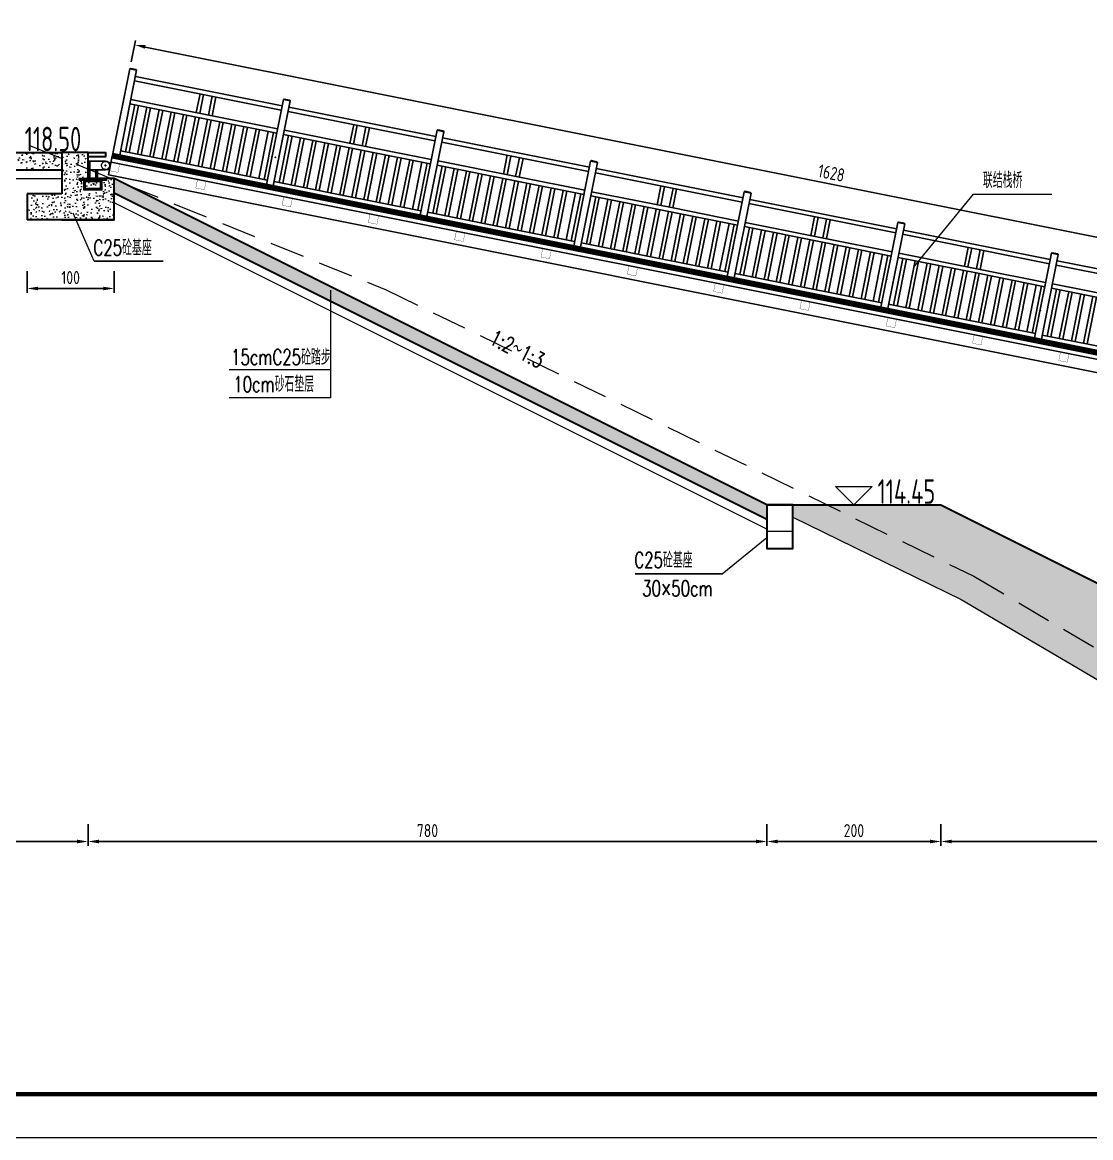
# Model space of a CAD drawing. Header units: inches. Extents: x 23 to 70, y 0 to 119.
# Drawn here: x 36.69 to 48.96, y 71.54 to 84.35 of the extents above; entities that cross this region are included whole.
import ezdxf

# ---------------------------------------------------------------- set-up
doc = ezdxf.new("R2010")
doc.units = ezdxf.units.IN
doc.header["$MEASUREMENT"] = 0
doc.linetypes.add('X5', pattern=[3, 2, -1])
for name, color, linetype, lineweight in [('000细实线', 4, 'Continuous', 18), ('000虚线', 2, 'X5', 18), ('000轮廓', 6, 'Continuous', 30), ('00标注文字', 2, 'Continuous', 15), ('JZYS-01-文本层', 7, 'Continuous', 18), ('JZYS-4-细实线层2', 3, 'Continuous', 18), ('PUBTEXT', 161, 'Continuous', 0), ('填充', 8, 'Continuous', 15)]:
    doc.layers.add(name, color=color, linetype=linetype, lineweight=lineweight)
for name, color, linetype in [('图框', 7, 'Continuous'), ('栏杆', 2, 'Continuous'), ('码头', 2, 'Continuous'), ('粗线', 6, 'Continuous'), ('辅助', 7, 'Continuous'), ('钢筋标注', 7, 'Continuous')]:
    doc.layers.add(name, color=color, linetype=linetype)
doc.styles.get("Standard").update_dxf_attribs({"font": 'txt', "bigfont": 'gbcbig.shx'})
doc.styles.add('TSSD_Dimension', font='tssdeng.shx', dxfattribs={"width": 0.8, "bigfont": 'hztxt.shx'})
doc.dimstyles.new('TSSD_200_1_3.5', dxfattribs={"dimscale": 0.25, "dimtxt": 2.85, "dimasz": 2.5, "dimexe": 1, "dimexo": 2.5, "dimgap": 1, "dimtad": 1, "dimdec": 0, "dimlfac": 100, "dimzin": 0, "dimdsep": 46, "dimtxsty": 'TSSD_Dimension', "dimcen": 0, "dimdle": 1, "dimclrd": 3, "dimclre": 3, "dimclrt": 7, "dimadec": 1, "dimazin": 0, "dimtfac": 1, "dimtdec": 0, "dimtix": 1, "dimtmove": 2, "dimatfit": 3, "dimfxl": 5, "dimfxlon": 1, "dimtolj": 1, "dimtzin": 0, "dimarcsym": 0})
pattern_1 = [(50, (-636889.17598, -3367983.01987), (0.182184668996, -0.015939085539), [0.01905, -0.20955]), (355, (-636889.17598, -3367983.01987), (-0.035242825976, 0.191056642882), [0.01524, -0.16764]), (100.451, (-636889.1608, -3367983.0212), (0.146942501666, 0.17511668782), [0.01619, -0.17809]), (46.1842, (-636889.17598, -3367982.96907), (0.271079040892, -0.042042327933), [0.028575, -0.314325]), (96.6356, (-636889.1534, -3367982.97258), (0.237404234466, 0.24742555589), [0.024285, -0.267135]), (351.184, (-636889.17598, -3367982.96907), (0.237404605814, 0.24742511786), [0.02286, -0.25146]), (21, (-636889.15058, -3367982.98177), (0.1516148798354, -0.102265518517), [0.01905, -0.20955]), (326, (-636889.15058, -3367982.98177), (0.061802028348, 0.184187966122), [0.01524, -0.16764]), (71.4514, (-636889.13794, -3367982.9903), (0.21341649077, 0.081922857716), [0.01619, -0.17809]), (37.5, (-636889.17598, -3367983.019874), (0.0030886032506, 0.0845550388732), [0, -0.165608, 0, -0.17018, 0, -0.168275]), (7.5, (-636889.17598, -3367983.01987), (0.0668196625103, 0.100180574818), [0, -0.097028, 0, -0.161798, 0, -0.064135]), (327.5, (-636889.23262, -3367983.019874), (0.1355905951669, -0.0057287439927), [0, -0.0635, 0, -0.19812, 0, -0.26289]), (317.5, (-636889.25802, -3367983.01987), (0.148129181386, 0.0254264910333), [0, -0.08255, 0, -0.131572, 0, -0.18669])]

# ---------------------------------------------------------------- blocks, each defined once
blk = doc.blocks.new('*D60')
at = {"layer": 'Defpoints', "color": 0, "transparency": 16777216}
for p in [(35.442, 82.857), (37.442, 82.857), (37.442, 74.94)]:
    blk.add_point(p, dxfattribs=at)
at = {"layer": '辅助', "color": 3, "linetype": 'ByBlock', "lineweight": -2, "transparency": 16777216}
for p, q in [((35.442, 75.14), (35.442, 74.89)), ((37.442, 75.14), (37.442, 74.89))]:
    blk.add_line(p, q, dxfattribs=at)
at = {"layer": '辅助', "color": 3, "lineweight": -2, "transparency": 16777216}
blk.add_line((35.567, 74.94), (37.317, 74.94), dxfattribs=at)
at = {"layer": '辅助', "color": 3, "transparency": 16777216}
for points in [[(35.567, 74.961), (35.567, 74.919), (35.442, 74.94)], [(37.317, 74.961), (37.317, 74.919), (37.442, 74.94)]]:
    blk.add_solid(points, dxfattribs=at)
at = {"layer": '辅助', "color": 7, "transparency": 16777216, "insert": (36.442, 75.065), "char_height": 0.15, "attachment_point": 5, "style": 'TSSD_Dimension'}
blk.add_mtext('\\A1;200', dxfattribs=at)
blk = doc.blocks.new('*D61')
at = {"layer": 'Defpoints', "color": 0, "transparency": 16777216}
for p in [(37.442, 82.857), (45.242, 78.807), (45.242, 74.94)]:
    blk.add_point(p, dxfattribs=at)
at = {"layer": '辅助', "color": 3, "linetype": 'ByBlock', "lineweight": -2, "transparency": 16777216}
for p, q in [((37.442, 75.14), (37.442, 74.89)), ((45.242, 75.14), (45.242, 74.89))]:
    blk.add_line(p, q, dxfattribs=at)
at = {"layer": '辅助', "color": 3, "lineweight": -2, "transparency": 16777216}
blk.add_line((37.567, 74.94), (45.117, 74.94), dxfattribs=at)
at = {"layer": '辅助', "color": 3, "transparency": 16777216}
for points in [[(37.567, 74.961), (37.567, 74.919), (37.442, 74.94)], [(45.117, 74.961), (45.117, 74.919), (45.242, 74.94)]]:
    blk.add_solid(points, dxfattribs=at)
at = {"layer": '辅助', "color": 7, "transparency": 16777216, "insert": (41.342, 75.065), "char_height": 0.15, "attachment_point": 5, "style": 'TSSD_Dimension'}
blk.add_mtext('\\A1;780', dxfattribs=at)
blk = doc.blocks.new('*D62')
at = {"layer": 'Defpoints', "color": 0, "transparency": 16777216}
for p in [(45.242, 78.807), (47.242, 78.807), (47.242, 74.94)]:
    blk.add_point(p, dxfattribs=at)
at = {"layer": '辅助', "color": 3, "linetype": 'ByBlock', "lineweight": -2, "transparency": 16777216}
for p, q in [((45.242, 75.14), (45.242, 74.89)), ((47.242, 75.14), (47.242, 74.89))]:
    blk.add_line(p, q, dxfattribs=at)
at = {"layer": '辅助', "color": 3, "lineweight": -2, "transparency": 16777216}
blk.add_line((45.367, 74.94), (47.117, 74.94), dxfattribs=at)
at = {"layer": '辅助', "color": 3, "transparency": 16777216}
for points in [[(45.367, 74.961), (45.367, 74.919), (45.242, 74.94)], [(47.117, 74.961), (47.117, 74.919), (47.242, 74.94)]]:
    blk.add_solid(points, dxfattribs=at)
at = {"layer": '辅助', "color": 7, "transparency": 16777216, "insert": (46.242, 75.065), "char_height": 0.15, "attachment_point": 5, "style": 'TSSD_Dimension'}
blk.add_mtext('\\A1;200', dxfattribs=at)
blk = doc.blocks.new('*D63')
at = {"layer": 'Defpoints', "color": 0, "transparency": 16777216}
for p in [(47.242, 78.807), (52.98, 75.938), (52.98, 74.94)]:
    blk.add_point(p, dxfattribs=at)
at = {"layer": '辅助', "color": 3, "linetype": 'ByBlock', "lineweight": -2, "transparency": 16777216}
for p, q in [((47.242, 75.14), (47.242, 74.89)), ((52.98, 75.14), (52.98, 74.89))]:
    blk.add_line(p, q, dxfattribs=at)
at = {"layer": '辅助', "color": 3, "lineweight": -2, "transparency": 16777216}
blk.add_line((47.367, 74.94), (52.855, 74.94), dxfattribs=at)
at = {"layer": '辅助', "color": 3, "transparency": 16777216}
for points in [[(47.367, 74.961), (47.367, 74.919), (47.242, 74.94)], [(52.855, 74.961), (52.855, 74.919), (52.98, 74.94)]]:
    blk.add_solid(points, dxfattribs=at)
at = {"layer": '辅助', "color": 7, "transparency": 16777216, "insert": (50.111, 75.065), "char_height": 0.15, "attachment_point": 5, "style": 'TSSD_Dimension'}
blk.add_mtext('\\A1;根据现状地形调整', dxfattribs=at)
blk = doc.blocks.new('gj')
h = blk.add_hatch(color=251)
h.dxf.hatch_style = 1
h.paths.add_polyline_path([(7435179, 3829134), (7434969, 3829134), (7434969, 3829024), (7435179, 3829024)])
h.paths.add_polyline_path([(7434985, 3829118), (7435163, 3829118), (7435163, 3829040), (7434985, 3829040)], flags=16)
at = {"layer": '码头', "color": 7}
for p, q in [((7434929, 3829134), (7434969, 3829134)), ((7434969, 3829134), (7434969, 3829024)), ((7435179, 3829024), (7435179, 3829134))]:
    blk.add_line(p, q, dxfattribs=at)
for points in [[(7435129, 3829154), (7435129, 3829354), (7435109, 3829354), (7435109, 3829154), (7434919, 3829154), (7434919, 3829134), (7434969, 3829134), (7434969, 3829024), (7435179, 3829024), (7435179, 3829134), (7435229, 3829134), (7435229, 3829154), (7435129, 3829154), (7435129, 3829344)], [(7434919, 3829154), (7435229, 3829154), (7435229, 3829134), (7434919, 3829134)], [(7434969, 3829134), (7435179, 3829134), (7435179, 3829024), (7434969, 3829024)], [(7434985, 3829118), (7435163, 3829118), (7435163, 3829040), (7434985, 3829040)]]:
    blk.add_lwpolyline(points, close=True, dxfattribs=at)
blk = doc.blocks.new('1234')
at = {"layer": '栏杆'}
h = blk.add_hatch(dxfattribs=at)
h.set_pattern_fill('ANSI31', color=251, scale=5)
h.set_pattern_definition([(45, (0, 13.417), (-11.22532015, 11.22532015), [])])
h.paths.add_polyline_path([(7417846, 3829169), (7434126, 3829169), (7434126, 3829219), (7417846, 3829219)])
at = {"layer": 'PUBTEXT', "color": 7, "linetype": 'ByBlock', "lineweight": 0, "ltscale": 0.15}
for p, q in [((7428726, 3829169), (7429811, 3829169)), ((7429836, 3829129), (7429837, 3829129))]:
    blk.add_line(p, q, dxfattribs=at)
at = {"layer": 'PUBTEXT', "color": 7, "linetype": 'ByBlock', "lineweight": 0, "ltscale": 0.15, "const_width": 3.12}
for points in [[(7422902, 3829019), (7422902, 3829119), (7423002, 3829119), (7423002, 3829019)], [(7423913, 3829019), (7423913, 3829119), (7424013, 3829119), (7424013, 3829019)], [(7424924, 3829019), (7424924, 3829119), (7425024, 3829119), (7425024, 3829019)], [(7425936, 3829019), (7425936, 3829119), (7426036, 3829119), (7426036, 3829019)], [(7426947, 3829019), (7426947, 3829119), (7427047, 3829119), (7427047, 3829019)], [(7427958, 3829019), (7427958, 3829119), (7428058, 3829119), (7428058, 3829019)], [(7428969, 3829019), (7428969, 3829119), (7429069, 3829119), (7429069, 3829019)], [(7429981, 3829019), (7429981, 3829119), (7430081, 3829119), (7430081, 3829019)], [(7430992, 3829019), (7430992, 3829119), (7431092, 3829119), (7431092, 3829019)], [(7432003, 3829019), (7432003, 3829119), (7432103, 3829119), (7432103, 3829019)], [(7433014, 3829019), (7433014, 3829119), (7433114, 3829119), (7433114, 3829019)], [(7434026, 3829019), (7434026, 3829119), (7434126, 3829119), (7434126, 3829019)]]:
    blk.add_lwpolyline(points, close=True, dxfattribs=at)
at = {"layer": '栏杆', "color": 2}
for p, q in [((7423246, 3830212), (7423253, 3830219)), ((7423246, 3830212), (7423246, 3829219)), ((7423326, 3830212), (7423246, 3830212)), ((7423253, 3830219), (7423318, 3830219)), ((7423326, 3830212), (7423318, 3830219)), ((7423326, 3830212), (7423326, 3829219)), ((7425046, 3830212), (7425053, 3830219)), ((7425046, 3830212), (7425046, 3829219)), ((7425126, 3830212), (7425046, 3830212)), ((7425053, 3830219), (7425118, 3830219)), ((7425126, 3830212), (7425118, 3830219)), ((7425126, 3830212), (7425126, 3829219)), ((7426846, 3830212), (7426853, 3830219)), ((7426846, 3830212), (7426846, 3829219)), ((7426926, 3830212), (7426846, 3830212)), ((7426853, 3830219), (7426918, 3830219)), ((7426926, 3830212), (7426918, 3830219)), ((7426926, 3830212), (7426926, 3829219)), ((7428646, 3830212), (7428653, 3830219)), ((7428646, 3830212), (7428646, 3829219)), ((7428726, 3830212), (7428646, 3830212)), ((7428653, 3830219), (7428718, 3830219)), ((7428726, 3830212), (7428718, 3830219)), ((7428726, 3830212), (7428726, 3829219)), ((7430446, 3830212), (7430453, 3830219)), ((7430446, 3830212), (7430446, 3829219)), ((7430526, 3830212), (7430446, 3830212)), ((7430453, 3830219), (7430518, 3830219)), ((7430526, 3830212), (7430518, 3830219)), ((7430526, 3830212), (7430526, 3829219)), ((7432246, 3830212), (7432253, 3830219)), ((7432246, 3830212), (7432246, 3829219)), ((7432326, 3830212), (7432246, 3830212)), ((7432253, 3830219), (7432318, 3830219)), ((7432326, 3830212), (7432318, 3830219)), ((7432326, 3830212), (7432326, 3829219)), ((7434046, 3830212), (7434053, 3830219)), ((7434046, 3830212), (7434046, 3829219)), ((7434126, 3830212), (7434046, 3830212)), ((7434053, 3830219), (7434118, 3830219)), ((7434126, 3830212), (7434118, 3830219)), ((7434126, 3830212), (7434126, 3829219)), ((7423246, 3830139), (7421526, 3830139)), ((7423246, 3830089), (7421526, 3830089)), ((7425046, 3830139), (7423326, 3830139)), ((7425046, 3830089), (7423326, 3830089)), ((7424094, 3830089), (7424094, 3829869)), ((7424136, 3830089), (7424136, 3829869)), ((7424236, 3830089), (7424236, 3829869)), ((7424278, 3830089), (7424278, 3829869)), ((7426846, 3830139), (7425126, 3830139)), ((7426846, 3830089), (7425126, 3830089)), ((7425894, 3830089), (7425894, 3829869)), ((7425936, 3830089), (7425936, 3829869)), ((7426036, 3830089), (7426036, 3829869)), ((7426078, 3830089), (7426078, 3829869)), ((7428646, 3830139), (7426926, 3830139)), ((7428646, 3830089), (7426926, 3830089)), ((7427694, 3830089), (7427694, 3829869)), ((7427736, 3830089), (7427736, 3829869)), ((7427836, 3830089), (7427836, 3829869)), ((7427878, 3830089), (7427878, 3829869)), ((7430446, 3830139), (7428726, 3830139)), ((7430446, 3830089), (7428726, 3830089)), ((7429494, 3830089), (7429494, 3829869)), ((7429536, 3830089), (7429536, 3829869)), ((7429636, 3830089), (7429636, 3829869)), ((7429678, 3830089), (7429678, 3829869)), ((7432246, 3830139), (7430526, 3830139)), ((7432246, 3830089), (7430526, 3830089)), ((7431294, 3830089), (7431294, 3829869)), ((7431336, 3830089), (7431336, 3829869)), ((7431436, 3830089), (7431436, 3829869)), ((7431478, 3830089), (7431478, 3829869)), ((7434046, 3830139), (7432326, 3830139)), ((7434046, 3830089), (7432326, 3830089)), ((7433094, 3830089), (7433094, 3829869)), ((7433136, 3830089), (7433136, 3829869)), ((7433236, 3830089), (7433236, 3829869)), ((7433278, 3830089), (7433278, 3829869)), ((7422311, 3829869), (7423246, 3829869)), ((7422311, 3829819), (7423246, 3829819)), ((7422720, 3829819), (7422720, 3829269)), ((7422762, 3829819), (7422762, 3829269)), ((7422862, 3829819), (7422862, 3829269)), ((7422904, 3829819), (7422904, 3829269)), ((7423004, 3829819), (7423004, 3829269)), ((7423046, 3829819), (7423046, 3829269)), ((7423146, 3829819), (7423146, 3829269)), ((7423188, 3829819), (7423188, 3829269)), ((7423326, 3829869), (7424111, 3829869)), ((7423326, 3829819), (7424111, 3829819)), ((7423364, 3829819), (7423364, 3829269)), ((7423426, 3829819), (7423426, 3829269)), ((7423526, 3829819), (7423526, 3829269)), ((7423568, 3829819), (7423568, 3829269)), ((7423668, 3829819), (7423668, 3829269)), ((7423710, 3829819), (7423710, 3829269)), ((7423810, 3829819), (7423810, 3829269)), ((7423852, 3829819), (7423852, 3829269)), ((7423952, 3829819), (7423952, 3829269)), ((7423994, 3829819), (7423994, 3829269)), ((7424094, 3829819), (7424094, 3829269)), ((7424111, 3829869), (7425046, 3829869)), ((7424111, 3829819), (7425046, 3829819)), ((7424136, 3829819), (7424136, 3829269)), ((7424236, 3829819), (7424236, 3829269)), ((7424278, 3829819), (7424278, 3829269)), ((7424378, 3829819), (7424378, 3829269)), ((7424420, 3829819), (7424420, 3829269)), ((7424520, 3829819), (7424520, 3829269)), ((7424562, 3829819), (7424562, 3829269)), ((7424662, 3829819), (7424662, 3829269)), ((7424704, 3829819), (7424704, 3829269)), ((7424804, 3829819), (7424804, 3829269)), ((7424846, 3829819), (7424846, 3829269)), ((7424946, 3829819), (7424946, 3829269)), ((7424988, 3829819), (7424988, 3829269)), ((7425126, 3829869), (7425911, 3829869)), ((7425126, 3829819), (7425911, 3829819)), ((7425164, 3829819), (7425164, 3829269)), ((7425226, 3829819), (7425226, 3829269)), ((7425326, 3829819), (7425326, 3829269)), ((7425368, 3829819), (7425368, 3829269)), ((7425468, 3829819), (7425468, 3829269)), ((7425510, 3829819), (7425510, 3829269)), ((7425610, 3829819), (7425610, 3829269)), ((7425652, 3829819), (7425652, 3829269)), ((7425752, 3829819), (7425752, 3829269)), ((7425794, 3829819), (7425794, 3829269)), ((7425894, 3829819), (7425894, 3829269)), ((7425911, 3829869), (7426846, 3829869)), ((7425911, 3829819), (7426846, 3829819)), ((7425936, 3829819), (7425936, 3829269)), ((7426036, 3829819), (7426036, 3829269)), ((7426078, 3829819), (7426078, 3829269)), ((7426178, 3829819), (7426178, 3829269)), ((7426220, 3829819), (7426220, 3829269)), ((7426320, 3829819), (7426320, 3829269)), ((7426362, 3829819), (7426362, 3829269)), ((7426462, 3829819), (7426462, 3829269)), ((7426504, 3829819), (7426504, 3829269)), ((7426604, 3829819), (7426604, 3829269)), ((7426646, 3829819), (7426646, 3829269)), ((7426746, 3829819), (7426746, 3829269)), ((7426788, 3829819), (7426788, 3829269)), ((7426926, 3829869), (7427711, 3829869)), ((7426926, 3829819), (7427711, 3829819)), ((7426964, 3829819), (7426964, 3829269)), ((7427026, 3829819), (7427026, 3829269)), ((7427126, 3829819), (7427126, 3829269)), ((7427168, 3829819), (7427168, 3829269)), ((7427268, 3829819), (7427268, 3829269)), ((7427310, 3829819), (7427310, 3829269)), ((7427410, 3829819), (7427410, 3829269)), ((7427452, 3829819), (7427452, 3829269)), ((7427552, 3829819), (7427552, 3829269)), ((7427594, 3829819), (7427594, 3829269)), ((7427694, 3829819), (7427694, 3829269)), ((7427711, 3829869), (7428646, 3829869)), ((7427711, 3829819), (7428646, 3829819)), ((7427736, 3829819), (7427736, 3829269)), ((7427836, 3829819), (7427836, 3829269)), ((7427878, 3829819), (7427878, 3829269)), ((7427978, 3829819), (7427978, 3829269)), ((7428020, 3829819), (7428020, 3829269)), ((7428120, 3829819), (7428120, 3829269)), ((7428162, 3829819), (7428162, 3829269)), ((7428262, 3829819), (7428262, 3829269)), ((7428304, 3829819), (7428304, 3829269)), ((7428404, 3829819), (7428404, 3829269)), ((7428446, 3829819), (7428446, 3829269)), ((7428546, 3829819), (7428546, 3829269)), ((7428588, 3829819), (7428588, 3829269)), ((7428726, 3829869), (7429511, 3829869)), ((7428726, 3829819), (7429511, 3829819)), ((7428764, 3829819), (7428764, 3829269)), ((7428826, 3829819), (7428826, 3829269)), ((7428926, 3829819), (7428926, 3829269)), ((7428968, 3829819), (7428968, 3829269)), ((7429068, 3829819), (7429068, 3829269)), ((7429110, 3829819), (7429110, 3829269)), ((7429210, 3829819), (7429210, 3829269)), ((7429252, 3829819), (7429252, 3829269)), ((7429352, 3829819), (7429352, 3829269)), ((7429394, 3829819), (7429394, 3829269)), ((7429494, 3829819), (7429494, 3829269)), ((7429511, 3829869), (7430446, 3829869)), ((7429511, 3829819), (7430446, 3829819)), ((7429536, 3829819), (7429536, 3829269)), ((7429636, 3829819), (7429636, 3829269)), ((7429678, 3829819), (7429678, 3829269)), ((7429778, 3829819), (7429778, 3829269)), ((7429820, 3829819), (7429820, 3829269)), ((7429920, 3829819), (7429920, 3829269)), ((7429962, 3829819), (7429962, 3829269)), ((7430062, 3829819), (7430062, 3829269)), ((7430104, 3829819), (7430104, 3829269)), ((7430204, 3829819), (7430204, 3829269)), ((7430246, 3829819), (7430246, 3829269)), ((7430346, 3829819), (7430346, 3829269)), ((7430388, 3829819), (7430388, 3829269)), ((7430526, 3829869), (7431311, 3829869)), ((7430526, 3829819), (7431311, 3829819)), ((7430564, 3829819), (7430564, 3829269)), ((7430626, 3829819), (7430626, 3829269)), ((7430726, 3829819), (7430726, 3829269)), ((7430768, 3829819), (7430768, 3829269)), ((7430868, 3829819), (7430868, 3829269)), ((7430910, 3829819), (7430910, 3829269)), ((7431010, 3829819), (7431010, 3829269)), ((7431052, 3829819), (7431052, 3829269)), ((7431152, 3829819), (7431152, 3829269)), ((7431194, 3829819), (7431194, 3829269)), ((7431294, 3829819), (7431294, 3829269)), ((7431311, 3829869), (7432246, 3829869)), ((7431311, 3829819), (7432246, 3829819)), ((7431336, 3829819), (7431336, 3829269)), ((7431436, 3829819), (7431436, 3829269)), ((7431478, 3829819), (7431478, 3829269)), ((7431578, 3829819), (7431578, 3829269)), ((7431620, 3829819), (7431620, 3829269)), ((7431720, 3829819), (7431720, 3829269)), ((7431762, 3829819), (7431762, 3829269)), ((7431862, 3829819), (7431862, 3829269)), ((7431904, 3829819), (7431904, 3829269)), ((7432004, 3829819), (7432004, 3829269)), ((7432046, 3829819), (7432046, 3829269)), ((7432146, 3829819), (7432146, 3829269)), ((7432188, 3829819), (7432188, 3829269)), ((7432326, 3829869), (7433111, 3829869)), ((7432326, 3829819), (7433111, 3829819)), ((7432364, 3829819), (7432364, 3829269)), ((7432426, 3829819), (7432426, 3829269)), ((7432526, 3829819), (7432526, 3829269)), ((7432568, 3829819), (7432568, 3829269)), ((7432668, 3829819), (7432668, 3829269)), ((7432710, 3829819), (7432710, 3829269)), ((7432810, 3829819), (7432810, 3829269)), ((7432852, 3829819), (7432852, 3829269)), ((7432952, 3829819), (7432952, 3829269)), ((7432994, 3829819), (7432994, 3829269)), ((7433094, 3829819), (7433094, 3829269)), ((7433111, 3829869), (7434046, 3829869)), ((7433111, 3829819), (7434046, 3829819)), ((7433136, 3829819), (7433136, 3829269)), ((7433236, 3829819), (7433236, 3829269)), ((7433278, 3829819), (7433278, 3829269)), ((7433378, 3829819), (7433378, 3829269)), ((7433420, 3829819), (7433420, 3829269)), ((7433520, 3829819), (7433520, 3829269)), ((7433562, 3829819), (7433562, 3829269)), ((7433662, 3829819), (7433662, 3829269)), ((7433704, 3829819), (7433704, 3829269)), ((7433804, 3829819), (7433804, 3829269)), ((7433846, 3829819), (7433846, 3829269)), ((7433946, 3829819), (7433946, 3829269)), ((7433988, 3829819), (7433988, 3829269)), ((7422490, 3829269), (7423246, 3829269)), ((7423246, 3829219), (7423326, 3829219)), ((7423326, 3829269), (7424290, 3829269)), ((7424290, 3829269), (7425046, 3829269)), ((7425046, 3829219), (7425126, 3829219)), ((7425126, 3829269), (7426090, 3829269)), ((7426090, 3829269), (7426846, 3829269)), ((7426846, 3829219), (7426926, 3829219)), ((7426926, 3829269), (7427890, 3829269)), ((7427890, 3829269), (7428646, 3829269)), ((7428646, 3829219), (7428726, 3829219)), ((7428726, 3829269), (7429690, 3829269)), ((7429690, 3829269), (7430446, 3829269)), ((7430446, 3829219), (7430526, 3829219)), ((7430526, 3829269), (7431490, 3829269)), ((7431490, 3829269), (7432246, 3829269)), ((7432246, 3829219), (7432326, 3829219)), ((7432326, 3829269), (7433290, 3829269)), ((7433290, 3829269), (7434046, 3829269)), ((7434046, 3829219), (7434126, 3829219))]:
    blk.add_line(p, q, dxfattribs=at)
at = {"layer": '栏杆', "color": 7}
for p, q in [((7434126, 3829219), (7417846, 3829219)), ((7434126, 3829169), (7417846, 3829169)), ((7434126, 3829169), (7428646, 3829169)), ((7434126, 3829169), (7434126, 3828969)), ((7434126, 3829119), (7417846, 3829119)), ((7434126, 3828969), (7417846, 3828969))]:
    blk.add_line(p, q, dxfattribs=at)
at = {"layer": '栏杆', "color": 25}
blk.add_lwpolyline([(7417846, 3829169), (7434126, 3829169), (7434126, 3829219), (7417846, 3829219)], close=True, dxfattribs=at)
at = {"layer": '栏杆', "color": 7}
for p in [(7423325, 3829544), (7425125, 3829544), (7426925, 3829544), (7428725, 3829544), (7430525, 3829544), (7432286, 3829544), (7432325, 3829544), (7434125, 3829544)]:
    blk.add_point(p, dxfattribs=at)
at = {"layer": '粗线', "linetype": 'ByBlock', "lineweight": 0, "ltscale": 2}
for points in [[(7434183, 3829114), (7434126, 3829114)], [(7434126, 3829024), (7434183, 3829024)]]:
    blk.add_lwpolyline(points, dxfattribs=at)
blk.add_circle((7434183, 3829069), 5, dxfattribs=at)
blk.add_arc((7434183, 3829069), 45, 270, 90, dxfattribs=at)
blk = doc.blocks.new('*D176')
at = {"layer": 'Defpoints', "color": 0, "transparency": 16777216}
for p in [(36.742, 82.082), (37.742, 82.082), (37.742, 81.294)]:
    blk.add_point(p, dxfattribs=at)
at = {"layer": '辅助', "color": 3, "linetype": 'ByBlock', "lineweight": -2, "transparency": 16777216}
for p, q in [((36.742, 81.494), (36.742, 81.244)), ((37.742, 81.494), (37.742, 81.244))]:
    blk.add_line(p, q, dxfattribs=at)
at = {"layer": '辅助', "color": 3, "lineweight": -2, "transparency": 16777216}
blk.add_line((36.867, 81.294), (37.617, 81.294), dxfattribs=at)
at = {"layer": '辅助', "color": 3, "transparency": 16777216}
for points in [[(36.867, 81.314), (36.867, 81.273), (36.742, 81.294)], [(37.617, 81.314), (37.617, 81.273), (37.742, 81.294)]]:
    blk.add_solid(points, dxfattribs=at)
at = {"layer": '辅助', "color": 7, "transparency": 16777216, "insert": (37.242, 81.419), "char_height": 0.15, "attachment_point": 5, "style": 'TSSD_Dimension'}
blk.add_mtext('\\A1;100', dxfattribs=at)
blk = doc.blocks.new('*D222')
at = {"layer": 'Defpoints', "color": 0, "transparency": 16777216}
for p in [(37.679, 82.598), (53.942, 80.901), (53.643, 79.406)]:
    blk.add_point(p, dxfattribs=at)
at = {"layer": '辅助', "color": 3, "linetype": 'ByBlock', "lineweight": -2, "transparency": 16777216}
for p, q in [((37.938, 83.897), (37.987, 84.142)), ((53.902, 80.705), (53.951, 80.95))]:
    blk.add_line(p, q, dxfattribs=at)
at = {"layer": '辅助', "color": 3, "lineweight": -2, "transparency": 16777216}
blk.add_line((38.1, 84.068), (53.819, 80.926), dxfattribs=at)
at = {"layer": '辅助', "color": 3, "transparency": 16777216}
for points in [[(38.104, 84.089), (38.096, 84.048), (37.977, 84.093)], [(53.823, 80.946), (53.815, 80.905), (53.942, 80.901)]]:
    blk.add_solid(points, dxfattribs=at)
at = {"layer": '辅助', "color": 7, "transparency": 16777216, "insert": (45.984, 82.62), "char_height": 0.15, "attachment_point": 5, "rotation": 348.6953, "style": 'TSSD_Dimension'}
blk.add_mtext('\\A1;1628', dxfattribs=at)

msp = doc.modelspace()

# ---------------------------------------------------------------- hatches: boundary and pattern name
at = {"layer": '填充'}
h = msp.add_hatch(dxfattribs=at)
h.set_pattern_fill('三角、点混合（混凝土）', color=256, scale=0.001, style=0)
h.set_pattern_definition(pattern_1)
h.paths.add_polyline_path([(37.142, 82.857), (35.742, 82.857), (35.742, 82.657), (37.142, 82.657)])
h = msp.add_hatch(dxfattribs=at)
h.set_pattern_fill('三角、点混合（混凝土）', color=256, scale=0.001, style=0)
h.set_pattern_definition(pattern_1)
h.paths.add_polyline_path([(37.742, 82.557), (37.442, 82.557), (37.442, 82.857), (37.142, 82.857), (37.142, 82.382), (36.742, 82.382), (36.742, 82.082), (37.742, 82.082)])
h = msp.add_hatch(dxfattribs=at)
h.set_pattern_fill('三角、点混合（混凝土）', color=256, scale=0.001, style=0)
h.set_pattern_definition(pattern_1)
h.paths.add_polyline_path([(37.742, 82.557), (37.742, 82.389), (45.242, 78.639), (45.242, 78.807)])
h = msp.add_hatch(dxfattribs=at)
h.set_pattern_fill('ANGLE', color=256, scale=0.1)
h.set_pattern_definition([(0, (-636889.176, -3367983.0199), (0, 0.6985), [0.508, -0.1905]), (90, (-636889.176, -3367983.0199), (-0.6985, 4e-17), [0.508, -0.1905])])
h.paths.add_polyline_path([(45.542, 78.807), (45.242, 78.807), (45.242, 78.307), (45.542, 78.307)])
h = msp.add_hatch(dxfattribs=at)
h.set_pattern_fill('堆石', color=256)
h.set_pattern_definition([(9.46232, (-636665.9214, -3368064.03862), (-1.0000000772185, 3.8537e-08), [0.0253448, -6.05742]), (26.5651, (-636666.0214, -3368064.0636), (-1.00000001006, -4.0491e-07), [0.0559017, -2.18017]), (101.31, (-636665.9714, -3368064.03862), (-1.374667e-06, 1.000000291508), [0.127475, -4.97154]), (315, (-636665.9714, -3368063.9136), (2e-16, 1.00000030945), [0.0353553, -1.37886]), (90, (-636665.9714, -3368064.0636), (-1, 6e-17), [0.075, -0.925]), (333.435, (-636665.9464, -3368063.9386), (-1.00000001006, -1.34042e-06), [0.0559017, -2.18017]), (198.435, (-636665.8964, -3368063.96362), (-0.999999791236, -5.7698e-07), [0.0790569, -3.08322]), (26.5651, (-636665.9714, -3368064.0636), (-1.00000001006, -4.0491e-07), [0.0559017, -2.18017]), (45, (-636665.9214, -3368064.1886), (0, 1.00000030945), [0.0353553, -1.37886]), (80.5377, (-636665.9714, -3368064.23862), (-3.87603e-07, 1.0000000772184), [0.152069, -5.93069]), (284.036, (-636665.9464, -3368064.08862), (4.491855e-06, 1.000000575862), [0.103078, -4.02003]), (225, (-636665.8964, -3368064.0386), (1e-16, 1.00000030945), [0.0707107, -1.3435]), (108.435, (-636665.9714, -3368064.36362), (-5.7698e-07, 0.999999791236), [0.0790569, -3.08322]), (161.565, (-636665.8964, -3368064.38862), (-0.999999791236, 5.7698e-07), [0.0790569, -3.08322]), (198.435, (-636665.8964, -3368064.38862), (-0.999999791236, -5.7698e-07), [0.0790569, -3.08322]), (333.435, (-636665.9464, -3368064.5136), (-1.00000001006, -1.34042e-06), [0.0559017, -2.18017]), (194.036, (-636665.8964, -3368064.53862), (-1.000000575862, 4.491855e-06), [0.103078, -4.02003]), (99.4623, (-636665.9714, -3368064.43862), (3.87603e-07, 1.0000000772184), [0.152069, -5.93069]), (284.036, (-636665.9714, -3368064.41362), (4.491855e-06, 1.000000575862), [0.103078, -4.02003]), (45, (-636665.9964, -3368064.2886), (0, 1.00000030945), [0.141421, -1.27279]), (104.036, (-636666.1214, -3368064.06362), (4.491855e-06, 1.000000575862), [0.103078, -4.02003]), (225, (-636666.0714, -3368064.0636), (1e-16, 1.00000030945), [0.0353553, -1.37886]), (270, (-636666.3214, -3368063.9886), (1, -2e-16), [0.025, -0.975]), (270, (-636666.3214, -3368063.9636), (1, -2e-16), [0.05, -0.95]), (45, (-636666.4964, -3368063.9886), (0, 1.00000030945), [0.0707107, -1.3435]), (90, (-636666.4964, -3368064.0136), (-1, 6e-17), [0.025, -0.975]), (348.69, (-636666.4464, -3368063.93862), (-1.000000291508, 1.374667e-06), [0.127475, -4.97154]), (180, (-636666.3214, -3368064.0136), (-1e-16, -1), [0.175, -0.825]), (11.3099, (-636666.4714, -3368063.93862), (-1.000000291508, 3.70663e-07), [0.127475, -4.97154]), (251.565, (-636666.3214, -3368064.13862), (5.7698e-07, 0.999999791236), [0.0790569, -3.08322]), (243.435, (-636666.2964, -3368064.1136), (-1.34042e-06, 1.00000001006), [0.0559017, -2.18017]), (189.462, (-636666.3464, -3368064.21362), (-1.000000077203, 5.623591e-06), [0.152069, -5.93069]), (281.31, (-636666.3464, -3368064.01362), (-1.374667e-06, 1.000000291508), [0.127475, -4.97154]), (288.435, (-636666.3214, -3368064.01362), (-5.7698e-07, 0.999999791236), [0.0790569, -3.08322]), (188.13, (-636666.1214, -3368064.08862), (-0.99999946092, 1.5035733e-06), [0.176777, -6.89429]), (8.1301, (-636666.2964, -3368064.08862), (-0.999999460921, -2.41755e-07), [0.176777, -6.89429]), (188.13, (-636666.1464, -3368063.96362), (-0.99999946092, 1.5035733e-06), [0.176777, -6.89429]), (7.12502, (-636666.3214, -3368063.96362), (-1.0000001552545, 1.843458e-07), [0.201556, -7.8607]), (225, (-636666.1214, -3368064.2636), (1e-16, 1.00000030945), [0.141421, -1.27279]), (26.5651, (-636666.1964, -3368064.2886), (-1.00000001006, -4.0491e-07), [0.0559017, -2.18017]), (333.435, (-636666.1214, -3368064.4636), (-1.00000001006, -1.34042e-06), [0.0559017, -2.18017]), (225, (-636666.1214, -3368064.4886), (1e-16, 1.00000030945), [0.106066, -1.30815]), (194.036, (-636666.1214, -3368064.56362), (-1.000000575862, 4.491855e-06), [0.103078, -4.02003]), (315, (-636666.2214, -3368064.3886), (2e-16, 1.00000030945), [0.141421, -1.27279]), (315, (-636666.2214, -3368064.3636), (2e-16, 1.00000030945), [0.141421, -1.27279]), (99.4623, (-636666.4464, -3368064.58862), (3.87603e-07, 1.0000000772184), [0.152069, -5.93069]), (81.8699, (-636666.4214, -3368064.58862), (2.41755e-07, 0.999999460921), [0.176777, -6.89429]), (8.1301, (-636666.3964, -3368064.41362), (-0.999999460921, -2.41755e-07), [0.176777, -6.89429]), (186.34, (-636666.1964, -3368064.56362), (-1.0000003160328, 3.7883246e-06), [0.226385, -8.829]), (180, (-636666.2714, -3368064.5886), (-1e-16, -1), [0.025, -0.975]), (14.0362, (-636666.4714, -3368064.26362), (-1.000000575872, 1.001194e-06), [0.206155, -3.91695]), (288.435, (-636666.2714, -3368064.21362), (-5.7698e-07, 0.999999791236), [0.158114, -3.00416]), (315, (-636666.3214, -3368064.1636), (2e-16, 1.00000030945), [0.176777, -1.23744]), (81.8699, (-636666.1464, -3368064.26362), (2.41755e-07, 0.999999460921), [0.176777, -6.89429]), (278.13, (-636666.0964, -3368064.08862), (1.5035733e-06, 0.99999946092), [0.176777, -6.89429]), (194.036, (-636666.0214, -3368064.48862), (-1.000000575862, 4.491855e-06), [0.103078, -4.02003]), (168.69, (-636665.9964, -3368064.28862), (-1.000000291508, 1.374667e-06), [0.127475, -4.97154]), (26.5651, (-636666.0714, -3368064.4886), (-1.00000001006, -4.0491e-07), [0.111803, -2.12426]), (14.0362, (-636666.0714, -3368064.26362), (-1.000000575872, 1.001194e-06), [0.103078, -4.02003]), (168.69, (-636665.9464, -3368064.08862), (-1.000000291508, 1.374667e-06), [0.127475, -4.97154]), (345.964, (-636666.1214, -3368064.03862), (-1.000000575862, -4.491855e-06), [0.103078, -4.02003]), (260.538, (-636666.0964, -3368063.88862), (-5.623591e-06, 1.000000077203), [0.152069, -5.93069]), (135, (-636665.9964, -3368063.9136), (-1.00000030945, 0), [0.0353553, -1.37886]), (296.565, (-636666.4964, -3368063.8886), (1.34042e-06, 1.00000001006), [0.0559017, -2.18017]), (135, (-636666.3464, -3368063.9136), (-1.00000030945, 0), [0.0353553, -1.37886]), (288.435, (-636666.3464, -3368063.88862), (-5.7698e-07, 0.999999791236), [0.0790569, -3.08322]), (116.565, (-636666.1214, -3368063.9386), (1.34042e-06, 1.00000001006), [0.0559017, -2.18017]), (315, (-636665.9964, -3368063.8886), (-1.00000030945, 2e-16), [0.0353553, -1.37886]), (225, (-636665.8964, -3368064.7136), (1e-16, 1.00000030945), [0.0353553, -1.37886]), (315, (-636665.9214, -3368064.7386), (2e-16, 1.00000030945), [0.0353553, -1.37886]), (116.565, (-636665.9464, -3368064.7386), (1.34042e-06, 1.00000001006), [0.0559017, -2.18017]), (135, (-636665.9714, -3368064.6886), (-1.00000030945, 0), [0.0353553, -1.37886]), (341.565, (-636665.9714, -3368064.66362), (-0.999999791236, 5.7698e-07), [0.0790569, -3.08322]), (225, (-636665.9464, -3368064.7886), (-1.00000030945, 1e-16), [0.106066, -1.30815]), (270, (-636665.9964, -3368064.8636), (1, -2e-16), [0.025, -0.975]), (345.964, (-636666.0464, -3368064.76362), (-1.000000575862, -4.491855e-06), [0.103078, -4.02003]), (45, (-636665.9964, -3368064.8636), (0, 1.00000030945), [0.141421, -1.27279]), (288.435, (-636666.0964, -3368064.68862), (-5.7698e-07, 0.999999791236), [0.0790569, -3.08322]), (0, (-636666.0714, -3368064.8886), (0, 1), [0, -1]), (45, (-636666.0964, -3368064.8886), (-1.00000030945, 0), [0.0353553, -1.37886]), (296.565, (-636666.1714, -3368064.8386), (1.34042e-06, 1.00000001006), [0.0559017, -2.18017]), (116.565, (-636666.1464, -3368064.8386), (1.34042e-06, 1.00000001006), [0.0559017, -2.18017]), (284.036, (-636666.2464, -3368064.68862), (4.491855e-06, 1.000000575862), [0.103078, -4.02003]), (11.3099, (-636666.2214, -3368064.78862), (-1.000000291508, 3.70663e-07), [0.127475, -4.97154]), (116.565, (-636666.2214, -3368064.7886), (1.34042e-06, 1.00000001006), [0.0559017, -2.18017]), (288.435, (-636666.3714, -3368064.66362), (-5.7698e-07, 0.999999791236), [0.0790569, -3.08322]), (135, (-636666.3464, -3368064.7386), (-1.00000030945, 0), [0.0353553, -1.37886]), (135, (-636666.3464, -3368064.8886), (-1.00000030945, 0), [0.0353553, -1.37886]), (63.4349, (-636666.3714, -3368064.8636), (4.0491e-07, 1.00000001006), [0.0559017, -2.18017]), (333.435, (-636666.3464, -3368064.7886), (-1.00000001006, -1.34042e-06), [0.0559017, -2.18017]), (315, (-636666.4714, -3368064.8136), (2e-16, 1.00000030945), [0.0707107, -1.3435]), (333.435, (-636666.4214, -3368064.8636), (-1.00000001006, -1.34042e-06), [0.0559017, -2.18017]), (26.5651, (-636666.4214, -3368064.8636), (-1.00000001006, -4.0491e-07), [0.0559017, -2.18017]), (45, (-636666.4714, -3368064.7886), (0, 1.00000030945), [0.141421, -1.27279]), (135, (-636666.4714, -3368064.7886), (-1.00000030945, 0), [0.0353553, -1.37886]), (225, (-636666.3714, -3368064.7136), (1e-16, 1.00000030945), [0.141421, -1.27279]), (75.9638, (-636666.3714, -3368064.83862), (-1.001194e-06, 1.000000575872), [0.103078, -4.02003]), (225, (-636666.2964, -3368064.7386), (-1.00000030945, 1e-16), [0.0707107, -1.3435]), (14.0362, (-636666.3464, -3368064.73862), (-1.000000575872, 1.001194e-06), [0.103078, -4.02003]), (351.87, (-636666.3464, -3368064.81362), (-0.99999946092, -1.5035733e-06), [0.176777, -6.89429]), (18.4349, (-636666.2964, -3368064.81362), (-0.999999791236, 1.168348e-06), [0.0790569, -3.08322]), (180, (-636666.2464, -3368064.7386), (-1e-16, -1), [0.05, -0.95]), (14.0362, (-636666.0964, -3368064.66362), (-1.000000575872, 1.001194e-06), [0.103078, -4.02003]), (333.435, (-636666.0714, -3368064.8636), (-1.00000001006, -1.34042e-06), [0.0559017, -2.18017]), (11.3099, (-636666.1714, -3368064.78862), (-1.000000291508, 3.70663e-07), [0.127475, -4.97154]), (168.69, (-636666.0214, -3368064.86362), (-1.000000291508, 1.374667e-06), [0.127475, -4.97154]), (194.036, (-636665.9964, -3368064.66362), (-1.000000575862, 4.491855e-06), [0.103078, -4.02003]), (11.3099, (-636666.0714, -3368064.76362), (-1.000000291508, 3.70663e-07), [0.127475, -4.97154]), (116.565, (-636666.3714, -3368064.6886), (1.34042e-06, 1.00000001006), [0.111803, -2.12426]), (225, (-636666.4214, -3368064.5886), (1e-16, 1.00000030945), [0.0353553, -1.37886]), (225, (-636666.2964, -3368064.5886), (-1.00000030945, 1e-16), [0.106066, -1.30815]), (101.31, (-636666.2464, -3368064.71362), (-1.374667e-06, 1.000000291508), [0.127475, -4.97154]), (255.964, (-636666.2214, -3368064.58862), (-4.491855e-06, 1.000000575862), [0.103078, -4.02003]), (97.125, (-636666.0964, -3368064.76362), (5.334117e-07, 1.0000001552543), [0.201556, -7.8607]), (279.462, (-636666.1214, -3368064.51362), (5.623591e-06, 1.000000077203), [0.152069, -5.93069]), (99.4623, (-636665.9964, -3368064.63862), (3.87603e-07, 1.0000000772184), [0.152069, -5.93069]), (284.036, (-636665.9964, -3368064.56362), (4.491855e-06, 1.000000575862), [0.103078, -4.02003]), (333.435, (-636666.5964, -3368064.0386), (-1.00000001006, -1.34042e-06), [0.0559017, -2.18017]), (45, (-636666.5464, -3368064.0636), (0, 1.00000030945), [0.0353553, -1.37886]), (11.3099, (-636666.7214, -3368064.06362), (-1.000000291508, 3.70663e-07), [0.127475, -4.97154]), (281.31, (-636666.5714, -3368064.08862), (-1.374667e-06, 1.000000291508), [0.127475, -4.97154]), (225, (-636666.5464, -3368064.2136), (1e-16, 1.00000030945), [0.0353553, -1.37886]), (80.5377, (-636666.7464, -3368064.21362), (-3.87603e-07, 1.0000000772184), [0.152069, -5.93069]), (350.538, (-636666.7214, -3368064.06362), (-1.000000077203, -5.623591e-06), [0.152069, -5.93069]), (80.5377, (-636666.5464, -3368064.18862), (-3.87603e-07, 1.0000000772184), [0.152069, -5.93069]), (288.435, (-636666.7964, -3368063.93862), (-5.7698e-07, 0.999999791236), [0.0790569, -3.08322]), (116.565, (-636666.7714, -3368063.9886), (1.34042e-06, 1.00000001006), [0.0559017, -2.18017]), (191.31, (-636666.7714, -3368064.01362), (-1.000000291508, -1.374667e-06), [0.127475, -4.97154]), (14.0362, (-636666.8964, -3368063.96362), (-1.000000575872, 1.001194e-06), [0.103078, -4.02003]), (189.462, (-636666.7714, -3368064.01362), (-1.000000077203, 5.623591e-06), [0.126724, -5.95604]), (168.69, (-636666.7714, -3368064.18862), (-1.000000291508, 1.374667e-06), [0.127475, -4.97154]), (170.538, (-636666.7464, -3368064.21362), (-1.000000077203, -5.623591e-06), [0.152069, -5.93069]), (63.4349, (-636666.7714, -3368064.1886), (4.0491e-07, 1.00000001006), [0.0559017, -2.18017]), (101.31, (-636666.7464, -3368064.13862), (-1.374667e-06, 1.000000291508), [0.127475, -4.97154]), (315, (-636666.7714, -3368064.0136), (-1.00000030945, 2e-16), [0.0707107, -1.3435]), (296.565, (-636666.7214, -3368064.2886), (1.34042e-06, 1.00000001006), [0.111803, -2.12426]), (350.538, (-636666.6714, -3368064.38862), (-1.000000077203, -5.623591e-06), [0.152069, -5.93069]), (153.435, (-636666.5714, -3368064.5886), (-1.00000001006, -1.34042e-06), [0.0559017, -2.18017]), (104.036, (-636666.6464, -3368064.56362), (4.491855e-06, 1.000000575862), [0.103078, -4.02003]), (284.036, (-636666.6464, -3368064.46362), (4.491855e-06, 1.000000575862), [0.103078, -4.02003]), (90, (-636666.6714, -3368064.4636), (-1, 6e-17), [0.075, -0.925]), (206.565, (-636666.5464, -3368064.4136), (-1.00000001006, 1.34042e-06), [0.111803, -2.12426]), (180, (-636666.8714, -3368064.3886), (-1e-16, -1), [0.025, -0.975]), (315, (-636666.8964, -3368064.3886), (-1.00000030945, 2e-16), [0.0353553, -1.37886]), (315, (-636666.8964, -3368064.5386), (-1.00000030945, 2e-16), [0.0707107, -1.3435]), (278.13, (-636666.8714, -3368064.41362), (1.5035733e-06, 0.99999946092), [0.176777, -6.89429]), (258.69, (-636666.8714, -3368064.41362), (1.374667e-06, 1.000000291508), [0.127475, -4.97154]), (187.125, (-636666.6714, -3368064.38862), (-1.0000001552543, 5.334117e-07), [0.201556, -7.8607]), (7.12502, (-636666.8464, -3368064.58862), (-1.0000001552545, 1.843458e-07), [0.201556, -7.8607]), (26.5651, (-636666.8714, -3368064.3886), (-1.00000001006, -4.0491e-07), [0.167705, -2.06836]), (104.036, (-636666.7214, -3368064.31362), (4.491855e-06, 1.000000575862), [0.103078, -4.02003]), (116.565, (-636666.7214, -3368064.2636), (1.34042e-06, 1.00000001006), [0.0559017, -2.18017]), (189.462, (-636666.5714, -3368064.23862), (-1.000000077203, 5.623591e-06), [0.152069, -5.93069]), (258.69, (-636666.7464, -3368063.88862), (1.374667e-06, 1.000000291508), [0.127475, -4.97154]), (99.4623, (-636666.5964, -3368064.03862), (3.87603e-07, 1.0000000772184), [0.152069, -5.93069]), (260.538, (-636666.5714, -3368063.88862), (-5.623591e-06, 1.000000077203), [0.152069, -5.93069]), (116.565, (-636666.7964, -3368063.9386), (1.34042e-06, 1.00000001006), [0.0559017, -2.18017]), (270, (-636666.7714, -3368063.8886), (1, -2e-16), [0.1, -0.9]), (180, (-636666.5464, -3368064.7136), (-1e-16, -1), [0.025, -0.975]), (288.435, (-636666.7464, -3368064.66362), (-5.7698e-07, 0.999999791236), [0.0790569, -3.08322]), (26.5651, (-636666.6964, -3368064.7636), (-1.00000001006, -4.0491e-07), [0.167705, -2.06836]), (206.565, (-636666.5714, -3368064.7136), (-1.00000001006, 1.34042e-06), [0.111803, -2.12426]), (63.4349, (-636666.5714, -3368064.8886), (4.0491e-07, 1.00000001006), [0.0559017, -2.18017]), (296.565, (-636666.5464, -3368064.8386), (1.34042e-06, 1.00000001006), [0.0559017, -2.18017]), (63.4349, (-636666.7464, -3368064.8886), (4.0491e-07, 1.00000001006), [0.0559017, -2.18017]), (315, (-636666.7214, -3368064.8136), (2e-16, 1.00000030945), [0.0353553, -1.37886]), (333.435, (-636666.6964, -3368064.8386), (-1.00000001006, -1.34042e-06), [0.0559017, -2.18017]), (333.435, (-636666.7214, -3368064.8386), (-1.00000001006, -1.34042e-06), [0.111803, -2.12426]), (18.4349, (-636666.6464, -3368064.86362), (-0.999999791236, 1.168348e-06), [0.0790569, -3.08322]), (225, (-636666.6714, -3368064.7636), (1e-16, 1.00000030945), [0.0707107, -1.3435]), (78.6901, (-636666.5714, -3368064.83862), (-3.70663e-07, 1.000000291508), [0.127475, -4.97154]), (243.435, (-636666.7214, -3368064.7386), (-1.34042e-06, 1.00000001006), [0.0559017, -2.18017]), (243.435, (-636666.7964, -3368064.6136), (-1.34042e-06, 1.00000001006), [0.0559017, -2.18017]), (206.565, (-636666.8214, -3368064.6636), (-1.00000001006, 1.34042e-06), [0.0559017, -2.18017]), (198.435, (-636666.8214, -3368064.66362), (-0.999999791236, -5.7698e-07), [0.0790569, -3.08322]), (180, (-636666.8714, -3368064.7636), (-1e-16, -1), [0.025, -0.975]), (225, (-636666.8714, -3368064.6886), (-1.00000030945, 1e-16), [0.0353553, -1.37886]), (108.435, (-636666.8214, -3368064.88862), (-5.7698e-07, 0.999999791236), [0.0790569, -3.08322]), (243.435, (-636666.7964, -3368064.7886), (-1.34042e-06, 1.00000001006), [0.0559017, -2.18017]), (270, (-636666.8214, -3368064.8386), (1, -2e-16), [0.05, -0.95]), (135, (-636666.8464, -3368064.8136), (-1.00000030945, 0), [0.0707107, -1.3435]), (296.565, (-636666.7714, -3368064.6136), (1.34042e-06, 1.00000001006), [0.167705, -2.06836]), (315, (-636666.7964, -3368064.6136), (2e-16, 1.00000030945), [0.0707107, -1.3435]), (168.69, (-636666.7464, -3368064.78862), (-1.000000291508, 1.374667e-06), [0.127475, -4.97154]), (333.435, (-636666.7964, -3368064.7886), (-1.00000001006, -1.34042e-06), [0.0559017, -2.18017]), (251.565, (-636666.7464, -3368064.81362), (5.7698e-07, 0.999999791236), [0.0790569, -3.08322]), (198.435, (-636666.6214, -3368064.56362), (-0.999999791236, -5.7698e-07), [0.158114, -3.00416]), (104.036, (-636666.5464, -3368064.68862), (4.491855e-06, 1.000000575862), [0.103078, -4.02003]), (288.435, (-636666.8464, -3368064.58862), (-5.7698e-07, 0.999999791236), [0.0790569, -3.08322]), (80.5377, (-636666.5214, -3368064.41362), (-3.87603e-07, 1.0000000772184), [0.152069, -5.93069]), (186.34, (-636666.4964, -3368064.26362), (-1.0000003160328, 3.7883246e-06), [0.226385, -8.829]), (71.5651, (-636666.5214, -3368064.41362), (-1.168348e-06, 0.999999791236), [0.158114, -3.00416]), (9.46232, (-636666.5214, -3368064.41362), (-1.0000000772185, 3.8537e-08), [0.304138, -5.77862]), (351.87, (-636666.6214, -3368064.56362), (-0.99999946092, -1.5035733e-06), [0.176777, -6.89429]), (161.565, (-636666.4714, -3368064.43862), (-0.999999791236, 5.7698e-07), [0.0790569, -3.08322]), (206.565, (-636666.4464, -3368064.6136), (-1.00000001006, 1.34042e-06), [0.111803, -2.12426]), (296.565, (-636666.5464, -3368064.6636), (1.34042e-06, 1.00000001006), [0.111803, -2.12426]), (135, (-636666.4964, -3368064.2386), (0, 1.00000030945), [0.0707107, -1.3435]), (8.1301, (-636666.5214, -3368064.03862), (-0.999999460921, -2.41755e-07), [0.176777, -6.89429]), (63.4349, (-636666.5214, -3368064.0386), (4.0491e-07, 1.00000001006), [0.0559017, -2.18017]), (104.036, (-636666.4964, -3368063.98862), (4.491855e-06, 1.000000575862), [0.103078, -4.02003]), (116.565, (-636666.4964, -3368064.8886), (1.34042e-06, 1.00000001006), [0.0559017, -2.18017]), (345.964, (-636666.5214, -3368064.83862), (-1.000000575862, -4.491855e-06), [0.103078, -4.02003])])
h.paths.add_polyline_path([(47.242, 78.807), (45.936, 78.807), (47.618, 77.987), (49.972, 76.601), (51.532, 76.051), (52.98, 75.938)], flags=17)
h.paths.add_polyline_path([(47.618, 77.987), (45.936, 78.807), (45.542, 78.807), (45.542, 78.666), (47.476, 77.722), (49.845, 76.328), (51.469, 75.754), (52.957, 75.639), (52.98, 75.938), (51.532, 76.051), (49.972, 76.601)])

# ---------------------------------------------------------------- linework, layer by layer
at = {"linetype": 'Continuous', "lineweight": 18, "const_width": 0.05}
msp.add_lwpolyline([(24.541, 92.037), (67.341, 92.037), (67.341, 72.037), (24.541, 72.037)], close=True, dxfattribs=at)
at = {"color": 3, "flags": 128}
for points in [[(37.442, 82.757), (37.442, 82.557), (37.342, 82.557), (37.342, 82.537), (37.392, 82.537), (37.392, 82.427), (37.602, 82.427), (37.602, 82.537), (37.652, 82.537), (37.652, 82.557), (37.462, 82.557), (37.462, 82.757), (37.442, 82.757)], [(37.442, 82.557), (37.442, 82.757), (37.462, 82.757), (37.462, 82.557)], [(37.552, 82.757), (37.532, 82.757)], [(37.532, 82.657), (37.532, 82.557)], [(37.552, 82.557), (37.552, 82.657)], [(37.408, 82.521), (37.408, 82.443), (37.586, 82.443), (37.586, 82.521), (37.408, 82.521)]]:
    msp.add_lwpolyline(points, dxfattribs=at)
at = {"layer": '000细实线', "color": 4, "ltscale": 10, "flags": 128}
for points in [[(35.742, 82.557), (37.142, 82.557)], [(45.242, 78.528), (37.742, 82.278)], [(45.542, 78.666), (47.476, 77.722), (49.845, 76.328), (51.469, 75.754), (52.957, 75.639)]]:
    msp.add_lwpolyline(points, dxfattribs=at)
at = {"layer": '000虚线', "ltscale": 0.2}
msp.add_lwpolyline([(25.942, 86.757), (27.942, 86.519), (29.369, 85.846), (33.808, 83.886), (35.649, 83.392), (40.869, 81.278), (47.618, 77.987), (49.972, 76.601), (51.532, 76.051), (54.02, 75.857), (58.861, 75.857)], dxfattribs=at)
at = {"layer": '000轮廓', "linetype": 'Continuous', "flags": 128}
for points in [[(35.742, 82.857), (37.142, 82.857)], [(37.142, 82.857), (37.142, 82.382)], [(37.142, 82.082), (37.742, 82.082), (37.742, 82.557), (37.442, 82.557), (37.442, 82.857), (37.142, 82.857)], [(37.442, 82.857), (37.592, 82.857), (37.642, 82.857), (37.642, 82.807), (37.442, 82.807)], [(35.742, 82.657), (37.142, 82.657)], [(45.242, 78.807), (37.742, 82.557)], [(37.142, 82.382), (36.742, 82.382)], [(36.742, 82.382), (36.742, 82.082)], [(45.242, 78.639), (37.742, 82.389)], [(37.742, 82.082), (36.742, 82.082)], [(45.242, 78.807), (45.242, 78.307), (45.542, 78.307), (45.542, 78.807), (45.242, 78.807)], [(45.242, 78.807), (47.242, 78.807)], [(47.242, 78.807), (52.98, 75.938)]]:
    msp.add_lwpolyline(points, dxfattribs=at)
at = {"layer": '00标注文字', "lineweight": 0}
for p, q in [((40.232, 80.038), (40.232, 81.275)), ((40.232, 80.359), (39.063, 80.359)), ((40.232, 80.038), (39.063, 80.038))]:
    msp.add_line(p, q, dxfattribs=at)
at = {"layer": '00标注文字'}
msp.add_lwpolyline([(46.943, 81.555), (47.617, 82.379), (48.517, 82.379)], dxfattribs=at)
at = {"layer": '00标注文字', "lineweight": 0}
for points in [[(38.306, 81.606), (37.512, 81.606), (38.306, 81.606), (37.512, 81.606), (37.272, 82.159)], [(43.727, 78.017), (44.728, 78.017), (43.727, 78.017), (44.728, 78.017), (45.242, 78.432)]]:
    msp.add_lwpolyline(points, dxfattribs=at)
at = {"layer": 'JZYS-4-细实线层2', "flags": 128}
msp.add_lwpolyline([(46.031, 79.018), (46.453, 79.018), (46.242, 78.807)], close=True, dxfattribs=at)
at = {"layer": '图框', "color": 7, "linetype": 'Continuous', "lineweight": 18, "flags": 128}
msp.add_lwpolyline([(23.291, 92.537), (67.841, 92.537), (67.841, 71.537), (23.291, 71.537)], close=True, dxfattribs=at)
at = {"layer": '钢筋标注', "color": 3, "flags": 128}
msp.add_lwpolyline([(37.642, 82.757), (37.462, 82.757), (37.462, 82.657), (37.642, 82.657)], dxfattribs=at)
at = {"layer": '钢筋标注', "color": 3}
msp.add_circle((37.642, 82.707), 0.005, dxfattribs=at)
msp.add_arc((37.642, 82.707), 0.05, 270, 90, dxfattribs=at)

# ---------------------------------------------------------------- block references
at = {"layer": '栏杆', "color": 7, "xscale": -0.0009999999999999998, "yscale": 0.001, "zscale": 0.001, "rotation": 348.695267997371}
msp.add_blockref('1234', (6576.989, -5129.374), dxfattribs=at)
at = {"layer": '码头', "color": 7, "xscale": -0.001, "yscale": 0.001, "zscale": 0.001}
msp.add_blockref('gj', (7472.571, -3746.597), dxfattribs=at)

# ---------------------------------------------------------------- texts
at = {"layer": '00标注文字', "lineweight": 0, "width": 0.7}
for s, p in [('联结栈桥', (47.724, 82.447)), ('C25砼基座', (37.504, 81.673)), ('15cmC25砼踏步', (39.086, 80.415)), ('10cm砂石垫层', (39.111, 80.104)), ('C25砼基座', (43.719, 78.084)), ('30×50cm', (43.809, 77.758))]:
    msp.add_text(s, height=0.18, dxfattribs=at).set_placement(p)
msp.add_text('1:2～1:3', height=0.18, rotation=333.4349, dxfattribs=at).set_placement((42.04, 80.664))
at = {"layer": 'JZYS-01-文本层', "style": 'TSSD_Dimension', "width": 0.7}
for s, p in [('118.50', (36.714, 82.87)), ('114.45', (46.514, 78.82))]:
    msp.add_text(s, height=0.2812, dxfattribs=at).set_placement(p)

# ---------------------------------------------------------------- dimensions: what is measured, and where the dimension line sits
at = {"layer": '辅助'}
dim = msp.add_aligned_dim(p1=(37.679, 82.598), p2=(53.643, 79.406), distance=1.525, dimstyle='TSSD_200_1_3.5', override={"dimscale": 0.05, "dimtxt": 3, "dimfxl": 4}, dxfattribs=at)
dim.commit()
dim.dimension.update_dxf_attribs({"geometry": '*D222', "text_midpoint": (45.984, 82.62)})
for base, p1, p2, picture, middle in [((37.442, 74.94), (35.442, 82.857), (37.442, 82.857), '*D60', (36.442, 75.065)), ((45.242, 74.94), (37.442, 82.857), (45.242, 78.807), '*D61', (41.342, 75.065)), ((37.742, 81.294), (36.742, 82.082), (37.742, 82.082), '*D176', (37.242, 81.419)), ((47.242, 74.94), (45.242, 78.807), (47.242, 78.807), '*D62', (46.242, 75.065))]:
    dim = msp.add_linear_dim(base=base, p1=p1, p2=p2, dimstyle='TSSD_200_1_3.5', override={"dimscale": 0.05, "dimtxt": 3, "dimfxl": 4}, dxfattribs=at)
    dim.commit()
    dim.dimension.update_dxf_attribs({"geometry": picture, "text_midpoint": middle})
dim = msp.add_linear_dim(base=(52.98, 74.94), p1=(47.242, 78.807), p2=(52.98, 75.938), text='根据现状地形调整', dimstyle='TSSD_200_1_3.5', override={"dimscale": 0.05, "dimtxt": 3, "dimfxl": 4}, dxfattribs=at)
dim.commit()
dim.dimension.update_dxf_attribs({"geometry": '*D63', "text_midpoint": (50.111, 75.065)})

doc.saveas('drawing.dxf')
